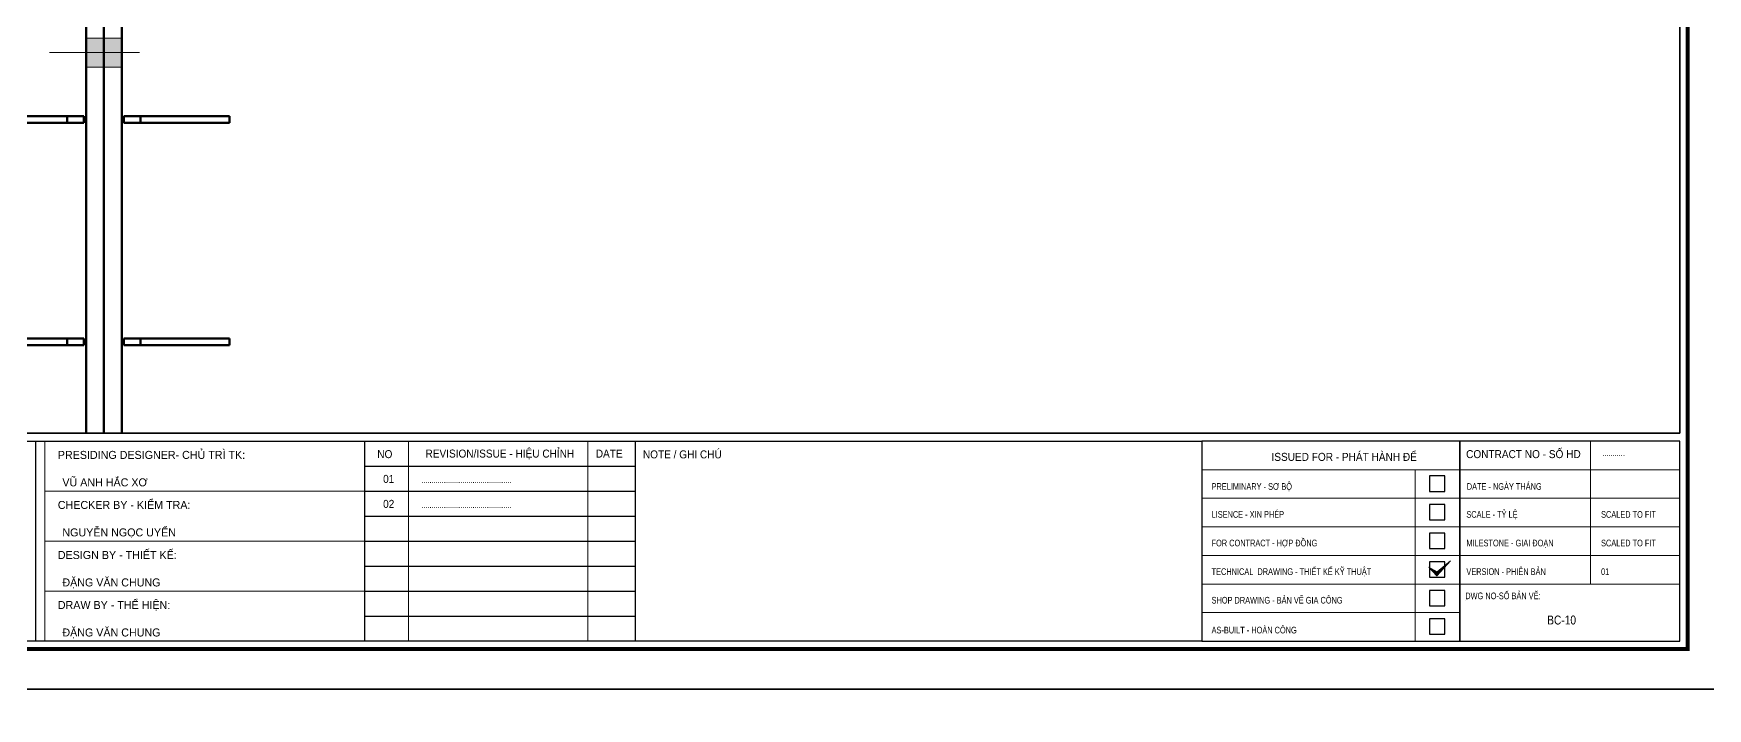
# Model space of a CAD drawing. Header units: inches. Extents: x 2 to 32666, y -5537 to 22.
# Drawn here: x 16265.2 to 16641.6, y -4128.8 to -3977.1 of the extents above; entities that cross this region are included whole.
import ezdxf
from ezdxf.enums import TextEntityAlignment as Align

# ---------------------------------------------------------------- set-up
doc = ezdxf.new("R2010")
doc.units = ezdxf.units.IN
doc.header["$MEASUREMENT"] = 0
for name, color, linetype in [('2', 2, 'Continuous'), ('251', 251, 'Continuous'), ('3', 3, 'Continuous'), ('7', 7, 'Continuous'), ('BAO KHUNG', 31, 'Continuous'), ('DIM', 8, 'Continuous'), ('Fast RSQ_A2 Frame$0$Khung ten', 4, 'Continuous'), ('NET IN', 3, 'Continuous')]:
    doc.layers.add(name, color=color, linetype=linetype)
doc.layers.add('Cover text', color=7, linetype='Continuous', true_color=0x52370f)
for name, color, linetype, lineweight in [('DETAIL$0$S-Dim', 8, 'Continuous', 20), ('DETAIL$0$S-Hatch', 8, 'Continuous', 13), ('S-Hatch', 8, 'Continuous', 9)]:
    doc.layers.add(name, color=color, linetype=linetype, lineweight=lineweight)
doc.styles.add('ST3', font='VHAVANB.TTF')
doc.styles.get("Standard").update_dxf_attribs({"font": 'arial.ttf'})
doc.styles.add('style1', font='VHAVAN.TTF')
doc.styles.add('STYLE2', font='VHAVAN.TTF')
doc.styles.add('TIEU DE', font='Vharialn.ttf')

# ---------------------------------------------------------------- blocks, each defined once
blk = doc.blocks.new('DETAIL$0$MARK')
at = {"layer": 'DETAIL$0$S-Hatch', "linetype": 'Continuous'}
h = blk.add_hatch(dxfattribs=at)
h.set_pattern_fill('ANSI31', color=256, scale=50, style=0)
h.paths.add_polyline_path([(1667850, -1156933), (1667909, -1156997), (1668012, -1156885), (1667913, -1156967)])
at = {"layer": 'DETAIL$0$S-Dim', "linetype": 'Continuous'}
blk.add_lwpolyline([(1667850, -1156933), (1667909, -1156997), (1668012, -1156885), (1667913, -1156967), (1667850, -1156933)], dxfattribs=at)
blk = doc.blocks.new('kt kien truc 1')
at = {"layer": '2', "color": 157, "linetype": 'Continuous'}
blk.add_lwpolyline([(0, 420), (594, 420), (594, 0), (0, 0)], close=True, dxfattribs=at)
at = {"layer": '251', "linetype": 'Continuous'}
for p, q in [((285.8, 50.19), (346.77, 50.19)), ((285.8, 44.56), (346.77, 44.56)), ((285.8, 38.94), (346.77, 38.94)), ((285.8, 33.31), (346.77, 33.31)), ((285.8, 27.69), (346.77, 27.69)), ((285.8, 22.06), (346.77, 22.06)), ((285.8, 16.44), (346.77, 16.44))]:
    blk.add_line(p, q, dxfattribs=at)
at = {"layer": '7', "color": 147, "linetype": 'Continuous'}
blk.add_lwpolyline([(12.33, 57.61), (581.67, 57.61), (581.67, 409.19), (12.33, 409.19)], close=True, dxfattribs=at)
at = {"layer": 'BAO KHUNG', "color": 7}
blk.add_line((346.77, 10.81), (346.77, 55.81), dxfattribs=at)
at = {"layer": 'BAO KHUNG', "color": 167, "linetype": 'Continuous', "const_width": 0.871}
blk.add_lwpolyline([(10.59, 9.07), (583.41, 9.07), (583.41, 410.93), (10.59, 410.93)], close=True, dxfattribs=at)
at = {"layer": 'BAO KHUNG', "color": 7}
for points in [[(144.95, 55.81), (285.8, 55.81), (285.8, 10.81), (144.95, 10.81)], [(211.89, 55.81), (474.14, 55.81), (474.14, 10.81), (211.89, 10.81)], [(474.14, 10.81), (532.16, 10.81), (532.16, 55.81), (474.14, 55.81)], [(532.16, 10.81), (581.67, 10.81), (581.67, 55.81), (532.16, 55.81)]]:
    blk.add_lwpolyline(points, close=True, dxfattribs=at)
at = {"layer": 'Fast RSQ_A2 Frame$0$Khung ten', "color": 7, "ltscale": 1000}
for points in [[(525.34, 44.51), (528.78, 44.51), (528.78, 47.96), (525.34, 47.96)], [(525.34, 38.09), (528.78, 38.09), (528.78, 41.53), (525.34, 41.53)], [(525.34, 31.66), (528.78, 31.66), (528.78, 35.1), (525.34, 35.1)], [(525.34, 25.23), (528.78, 25.23), (528.78, 28.67), (525.34, 28.67)], [(525.34, 18.8), (528.78, 18.8), (528.78, 22.24), (525.34, 22.24)], [(525.34, 12.37), (528.78, 12.37), (528.78, 15.81), (525.34, 15.81)]]:
    blk.add_lwpolyline(points, close=True, dxfattribs=at)
at = {"layer": 'S-Hatch'}
for p, q in [((213.95, 10.81), (213.95, 55.81)), ((295.73, 55.81), (295.73, 10.81)), ((336.07, 55.81), (336.07, 10.81)), ((561.54, 55.81), (561.54, 23.67)), ((474.14, 49.38), (532.16, 49.38)), ((522.13, 10.81), (522.13, 49.38)), ((532.16, 49.38), (581.67, 49.38)), ((285.8, 44.56), (213.95, 44.56)), ((474.14, 42.95), (532.16, 42.95)), ((532.16, 42.95), (581.67, 42.95)), ((474.14, 36.52), (532.16, 36.52)), ((532.16, 36.52), (581.67, 36.52)), ((285.8, 33.31), (213.95, 33.31)), ((474.14, 30.1), (532.16, 30.1)), ((532.16, 30.1), (581.67, 30.1)), ((474.14, 23.67), (532.16, 23.67)), ((532.16, 23.67), (581.67, 23.67)), ((285.8, 22.06), (213.95, 22.06)), ((474.14, 17.24), (532.16, 17.24))]:
    blk.add_line(p, q, dxfattribs=at)
at = {"layer": 'DETAIL$0$S-Dim', "linetype": 'Continuous', "xscale": 0.02999999999301508, "yscale": 0.02999999999301508, "zscale": 0.02999999999301508}
blk.add_blockref('DETAIL$0$MARK', (-49510.32, 34735.43), dxfattribs=at)
at = {"layer": 'BAO KHUNG', "color": 7, "linetype": 'Continuous', "style": 'ST3'}
for s, p in [('PRESIDING DESIGNER- CHñ TR× TK:', (216.86, 51.8)), ('CHECKER BY - KIÓM TRA:', (216.86, 40.55)), ('design by - thiÕt kÕ:', (216.86, 29.3)), ('DRAW by - thÓ HIÖN:', (216.86, 18.05))]:
    blk.add_text(s, height=1.8, dxfattribs=at).set_placement(p)
at = {"layer": 'BAO KHUNG', "color": 7, "linetype": 'Continuous', "width": 0.9}
for s, p in [('NO', (290.4, 52.88)), ('REVISION/ISSUE - HIỆU CHỈNH', (316.27, 53)), ('DATE', (340.86, 52.99)), ('01', (291.27, 47.31)), ('02', (291.27, 41.69))]:
    blk.add_text(s, height=1.8, dxfattribs=at).set_placement(p, align=Align.MIDDLE_CENTER)
for s, p in [('NOTE / GHI CHÚ', (348.44, 51.92)), ('CONTRACT NO - SỐ HD', (533.57, 51.98))]:
    blk.add_text(s, height=1.8, dxfattribs=at).set_placement(p)
blk.add_text('ISSUED FOR - PHÁT HÀNH ĐỂ ', height=1.8, dxfattribs=at).set_placement((506.46, 51.36), align=Align.CENTER)
at = {"layer": 'BAO KHUNG', "color": 109, "linetype": 'Continuous', "style": 'STYLE2', "width": 0.8}
blk.add_text('...........', height=1.5, dxfattribs=at).set_placement((564.21, 52.44))
at = {"layer": 'Cover text', "linetype": 'Continuous', "style": 'style1'}
for s, p in [('Vò ANH H¾C X¥', (217.88, 45.63)), ('nguyÔn ngäc uyÓn', (217.88, 34.38)), ('®Æng v¨n chung', (217.88, 23.13)), ('®Æng v¨n chung', (217.88, 11.88))]:
    blk.add_text(s, height=1.8, dxfattribs=at).set_placement(p)
at = {"layer": 'Cover text', "linetype": 'Continuous', "style": 'STYLE2', "width": 0.8}
for s, p in [('............................................', (298.6, 46.4)), ('PRELIMINARY - S¥ Bé', (476.33, 44.85)), ('date - NGµY TH¸NG', (533.72, 44.85)), ('............................................', (298.6, 40.78)), ('LISENCE - XIN PHÐP', (476.33, 38.57)), ('scale - tû lÖ', (533.63, 38.57)), ('scaled to fit', (563.92, 38.57)), ('FOR CONTRACT - HîP §åNG', (476.33, 32.14)), ('MILESTONE - GIAI §O¹N', (533.63, 32.14)), ('scaled to fit', (563.92, 32.14)), ('TECHNICAL  DRAWING - THIÕT KÕ Kü THUËT', (476.33, 25.71)), ('VERSION - PHI£N B¶N', (533.63, 25.71)), ('01', (563.92, 25.71)), ('SHOP DRAWING - B¶N VÏ GIA C¤NG', (476.33, 19.28)), ('%%u%%udwg no-sè b¶n vÏ:', (533.38, 20.26)), ('AS-BUILT - HOµN C¤NG', (476.33, 12.56))]:
    blk.add_text(s, height=1.5, dxfattribs=at).set_placement(p)
at = {"layer": 'Cover text', "ltscale": 0.5, "style": 'TIEU DE'}
for tag, p in [('TENBANVE', (45.93, 14.6)), ('STT', (555.05, 15.58))]:
    blk.add_attdef(tag, text='', height=2, dxfattribs=at).set_placement(p, align=Align.MIDDLE_CENTER)

msp = doc.modelspace()

# ---------------------------------------------------------------- hatches: boundary and pattern name
at = {"layer": '2'}
for points in [[(16281.0033, -3984.6306), (16277.0033, -3984.6306), (16277.0033, -3978.1306), (16281.0033, -3978.1306)], [(16285.0033, -3984.6306), (16281.0033, -3984.6306), (16281.0033, -3978.1306), (16285.0033, -3978.1306)]]:
    msp.add_hatch(color=256, dxfattribs=at).paths.add_polyline_path(points, flags=17)

# ---------------------------------------------------------------- linework, layer by layer
at = {"layer": '2', "lineweight": 100}
for p, q in [((16277.0032, -4066.9148), (16277.0034, -3908.8806)), ((16281.0032, -4066.9148), (16281.0034, -3908.8806)), ((16281.0032, -4066.9148), (16281.0034, -3908.8806)), ((16285.0032, -4066.9148), (16285.0034, -3908.8806)), ((16252.7523, -3995.631), (16276.5023, -3995.6309)), ((16252.7523, -3997.131), (16276.5023, -3997.1309)), ((16272.7523, -3997.1309), (16272.7523, -3995.6309)), ((16276.5023, -3997.1309), (16276.5023, -3995.6309)), ((16309.2543, -3995.6311), (16285.5043, -3995.6309)), ((16285.5043, -3995.6309), (16285.5043, -3997.1309)), ((16309.2543, -3997.1311), (16285.5043, -3997.1309)), ((16289.2543, -3997.1309), (16289.2543, -3995.6309)), ((16309.2543, -3995.6311), (16309.2543, -3997.1311)), ((16252.7522, -4045.6278), (16276.5022, -4045.628)), ((16272.7522, -4047.128), (16272.7522, -4045.628)), ((16276.5022, -4047.128), (16276.5022, -4045.628)), ((16309.2543, -4045.6279), (16285.5043, -4045.628)), ((16285.5043, -4045.628), (16285.5043, -4047.128)), ((16289.2543, -4047.128), (16289.2543, -4045.628)), ((16309.2543, -4045.6279), (16309.2543, -4047.1279)), ((16252.7522, -4047.1278), (16276.5022, -4047.128)), ((16309.2543, -4047.1279), (16285.5043, -4047.128))]:
    msp.add_line(p, q, dxfattribs=at)
at = {"layer": '2', "lineweight": 0}
for p, q in [((16281.0033, -3978.1306), (16277.0033, -3978.1306)), ((16281.0033, -3978.1306), (16277.0033, -3978.1306)), ((16285.0033, -3978.1306), (16281.0033, -3978.1306)), ((16285.0033, -3978.1306), (16281.0033, -3978.1306)), ((16288.9783, -3981.3806), (16268.7533, -3981.3806)), ((16288.9783, -3981.3806), (16268.7533, -3981.3806)), ((16281.0033, -3984.6306), (16277.0033, -3984.6306)), ((16281.0033, -3984.6306), (16277.0033, -3984.6306)), ((16285.0033, -3984.6306), (16281.0033, -3984.6306)), ((16285.0033, -3984.6306), (16281.0033, -3984.6306))]:
    msp.add_line(p, q, dxfattribs=at)
at = {"layer": 'DIM'}
msp.add_lwpolyline([(16066.1005, -3715.3349), (16635.4384, -3715.3349), (16635.4384, -4066.9148), (16066.1005, -4066.9148)], close=True, dxfattribs=at)
at = {"layer": 'NET IN'}
for points in [[(16053.7695, -3704.5249), (16647.7695, -3704.5249), (16647.7695, -4124.5249), (16053.7695, -4124.5249)], [(16053.7695, -4124.5249), (16647.7695, -4124.5249), (16647.7695, -4544.5249), (16053.7695, -4544.5249)]]:
    msp.add_lwpolyline(points, close=True, dxfattribs=at)

# ---------------------------------------------------------------- block references
at = {"layer": '3'}
ref = msp.add_blockref('kt kien truc 1', (16053.7695, -4124.5249), dxfattribs=at)
ref.add_attrib('STT', 'bc-10', dxfattribs={"ltscale": 0.5, "height": 2, "style": 'TIEU DE'}).set_placement((16608.8177, -4108.9455), align=Align.MIDDLE_CENTER)
msp.add_blockref('kt kien truc 1', (16053.7695, -4544.5249), dxfattribs=at)

doc.saveas('drawing.dxf')
